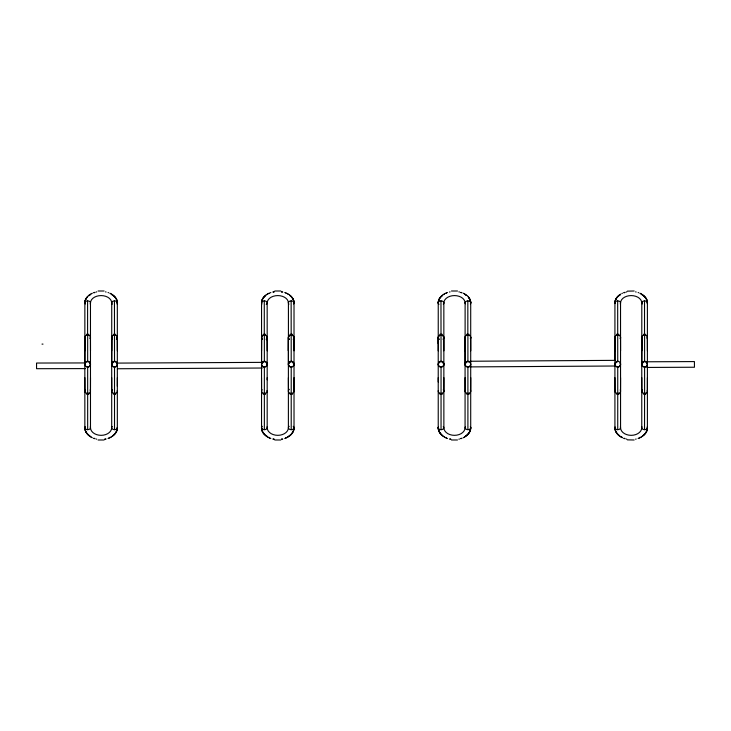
<?xml version="1.0" encoding="UTF-8"?>
<svg xmlns="http://www.w3.org/2000/svg" width="731" height="731" viewBox="0 0 731 731"><rect width="100%" height="100%" fill="white"/><g stroke="black" fill="none" stroke-linecap="round" stroke-linejoin="round"><path stroke-width="1.1" d="M84.842 337.914L84.851 427.9A16.237 11.705 0 0 0 90.224 436.599M87.208 296.887A16.237 11.257 0 0 0 84.86 302.716L84.869 363.791A2.823 2.038 0 0 1 85.18 363.124M86.623 361.598L86.623 362.229M87.592 334.871L87.592 300.889A2.823 2.038 0 0 1 90.16 303.895M87.665 429.654L87.665 394.055M87.665 367.035L87.665 394.493M87.665 361.872L87.674 334.012M88.716 393.781L88.716 393.26M111.733 302.634L111.733 363.791M111.697 337.914L111.697 427.699A10.599 7.639 0 0 1 101.097 435.338A10.599 7.639 0 0 1 90.489 427.699L90.47 303.228M113.479 361.598L113.479 362.229M114.52 429.664L114.52 394.055M114.529 367.035L114.52 394.493M114.529 361.872L114.447 300.889M115.571 393.79L115.571 393.269M112.455 436.27A16.237 11.705 0 0 0 117.335 427.909L117.326 303.228M261.534 337.914L261.543 427.9A16.237 11.705 0 0 0 267.966 437.229M265.499 295.361A16.237 11.257 0 0 0 261.552 302.716L261.561 362.677M263.306 361.598L263.306 362.229M264.284 334.871L264.284 300.889M264.357 429.654L264.357 394.055M264.357 367.035L264.357 394.493M264.357 361.872L264.357 334.012M265.408 393.781L265.408 393.26M267.18 340.079L267.162 303.228M267.19 337.914L267.18 427.699A10.599 7.639 0 0 0 277.78 435.338A10.599 7.639 0 0 0 288.389 427.699L288.389 337.914M288.425 302.634L288.416 363.791M290.17 361.598L290.17 362.229M291.212 429.664L291.212 394.055M291.212 367.035L291.212 394.493M291.212 361.872L291.139 300.889M292.263 393.79L292.263 393.269M443.123 294.675A16.237 11.257 0 0 0 438.244 302.716L438.235 343.643M438.225 337.914L438.235 427.9A16.237 11.705 0 0 0 443.114 436.27M439.998 361.598L439.998 362.229M441.049 429.654L441.049 394.055M441.049 367.035L441.049 394.493M441.049 361.872L440.976 300.889M442.1 393.781L442.1 393.26M465.08 337.914L465.071 427.699A10.599 7.639 0 0 1 454.472 435.338A10.599 7.639 0 0 1 443.872 427.699L443.845 303.228M465.117 302.634L465.108 363.791M466.853 361.598L466.853 362.229M467.831 334.871L467.831 300.889M467.904 429.664L467.904 394.055M467.904 367.035L467.904 394.493M467.904 361.872L467.904 334.012M468.955 393.79L468.955 393.269M614.917 337.914L614.926 427.9A16.237 11.705 0 0 0 620.299 436.599M620.82 294.045A16.237 11.257 0 0 0 614.926 302.716L614.935 360.438M616.69 361.598L616.69 362.229M617.732 429.654L617.741 394.055M617.741 367.035L617.741 394.493M617.741 361.872L617.668 300.889M618.792 393.781L618.792 393.26M641.772 337.914L641.763 427.699A10.599 7.639 0 0 1 631.164 435.338A10.599 7.639 0 0 1 620.564 427.699L620.537 303.228M641.8 302.634L641.8 363.791M643.545 361.598L643.545 362.229M644.523 334.871L644.523 300.889M647.2 426.95A2.823 1.955 0 0 1 644.532 429.664L644.596 394.055M644.596 367.035L644.596 394.493M644.596 361.872L644.596 334.012M645.647 393.79L645.647 393.269M88.716 361.516L88.716 362.229M115.58 361.516L115.58 362.229M265.408 361.516L265.408 362.229M292.263 361.516L292.263 362.229M442.1 361.516L442.1 362.229M468.955 361.516L468.955 362.229M645.647 361.516L645.647 362.229M84.842 350.816L84.887 336.973M90.452 391.533L90.498 377.68M111.697 350.816L111.742 336.973M117.326 386.206L117.353 377.68M261.534 350.816L261.579 336.973M267.18 379.809L267.19 377.68M288.434 337.795L288.389 350.816L288.434 336.973M293.999 391.533L294.045 377.68M438.225 350.816L438.271 336.973M443.836 391.533L443.872 377.68M465.08 350.816L465.126 336.973M470.691 391.533L470.737 377.68M614.908 350.816L614.954 336.973M620.518 391.533L620.564 377.68M641.772 350.816L641.809 336.973M647.374 391.533L647.419 377.68M86.002 298.997A16.237 11.257 0 0 0 84.86 303.146L84.86 302.716M115.937 298.138A16.237 11.257 0 0 1 117.344 302.716L117.344 303.146A16.237 11.257 0 0 0 116.649 299.893M262.063 300.34A16.237 11.257 0 0 0 261.552 303.146L261.552 302.716M289.156 294.675A16.237 11.257 0 0 1 294.036 302.716L294.036 303.146A16.237 11.257 0 0 0 293.524 300.34M438.938 299.893A16.237 11.257 0 0 0 438.244 303.146L438.244 302.716M468.37 296.887A16.237 11.257 0 0 1 470.718 302.716L470.718 303.146A16.237 11.257 0 0 0 469.585 298.997M616.626 298.138A16.237 11.257 0 0 0 614.926 303.146L614.926 302.716M640.986 293.752A16.237 11.257 0 0 1 647.41 302.716L647.41 303.146A16.237 11.257 0 0 0 645.72 298.138M627.381 291.139L634.179 291.002M104.104 439.989L98.091 439.989M280.786 439.989L274.774 439.989M457.478 439.989L451.466 439.989M634.17 439.989L627.372 439.861M98.091 291.002L104.113 291.002M274.783 291.002L280.795 291.002M451.475 291.002L457.487 291.002M470.124 361.251L614.844 360.356M470.161 366.898L614.881 366.012M117.481 363.097L262.21 362.366M646.862 361.79L694.423 361.58L694.45 367.236L646.889 367.446M117.508 368.753L262.237 368.022M85.244 362.941L36.55 363.042L36.559 368.698L85.253 368.598M42.005 344.109L43.001 344.109M113.835 434.982A16.256 11.714 0 0 0 117.353 427.699L117.335 427.498A16.237 11.705 0 0 1 114.986 433.556M647.383 336.973L647.419 350.816M641.772 377.68L641.809 391.533M620.528 336.973L620.564 350.816M614.908 377.68L614.954 391.533M470.691 336.973L470.737 350.816M465.08 377.68L465.117 391.533M443.836 336.973L443.872 350.816M438.225 377.68L438.235 382.021M293.999 336.973L294.045 350.816M288.389 377.68L288.434 391.533M267.144 336.973L267.19 350.816M261.534 377.68L261.57 391.533M117.316 336.973L117.353 350.816M111.697 377.68L111.742 391.533M90.452 336.973L90.498 350.816M84.842 377.68L84.887 391.533M647.392 303.228L647.401 427.909A16.237 11.705 0 0 1 642.028 436.608M470.709 303.228L470.709 427.909A16.237 11.705 0 0 1 465.336 436.608M294.017 303.228L294.026 427.909A16.237 11.705 0 0 1 287.603 437.229M645.647 334.213L645.647 335.173M645.647 393.735L645.647 394.292M643.545 334.213L643.545 335.173M643.545 393.269L643.545 394.292M618.792 334.213L618.792 335.173M618.792 393.735L618.792 394.292M617.741 334.012L617.741 334.862M616.69 334.213L616.69 335.173M616.69 393.26L616.69 394.292M468.955 334.213L468.955 335.173M468.955 393.735L468.955 394.292M466.853 334.213L466.853 335.173M466.853 393.269L466.853 394.292M442.1 334.213L442.1 335.173M442.1 393.735L442.1 394.292M441.049 334.012L441.049 334.862M439.998 334.213L439.998 335.173M439.998 393.26L439.998 394.292M292.272 334.213L292.272 335.173M292.263 393.735L292.263 394.292M291.221 334.012L291.221 334.862M290.17 334.213L290.17 335.173M290.161 393.269L290.161 394.292M265.408 334.213L265.408 335.173M265.408 393.735L265.408 394.292M263.315 334.213L263.315 335.173M263.306 393.26L263.306 394.292M115.58 334.213L115.58 335.173M115.571 393.735L115.571 394.292M114.529 334.012L114.529 334.862M113.479 334.213L113.479 335.173M113.479 393.269L113.479 394.292M88.725 334.213L88.725 335.173M88.716 393.735L88.716 394.292M86.623 334.213L86.623 335.173M86.614 393.26L86.614 394.292M113.396 435.356A16.256 11.714 0 0 1 112.939 435.722M112.464 436.069A16.256 11.714 0 0 1 111.971 436.407M111.459 436.727A16.256 11.714 0 0 1 110.92 437.037M109.805 437.595A16.256 11.714 0 0 1 109.221 437.851M105.465 438.984A16.256 11.714 0 0 1 104.807 439.112M94.792 438.499A16.256 11.714 0 0 1 94.171 438.298M91.265 437.028A16.256 11.714 0 0 1 90.735 436.727M90.215 436.407A16.256 11.714 0 0 1 84.842 427.699L84.851 427.489A16.237 11.705 0 0 0 86.55 432.697M117.353 427.699A2.823 1.955 0 0 1 113.616 429.554A2.823 1.955 0 0 1 112.272 426.511M114.621 433.976A16.237 11.705 0 0 1 114.228 434.378M113.387 435.146A16.237 11.705 0 0 1 112.93 435.512M109.796 437.376A16.237 11.705 0 0 1 109.211 437.631M89.73 435.859A16.237 11.705 0 0 1 88.369 434.762M87.958 434.378A16.237 11.705 0 0 1 87.565 433.967M87.199 433.556A16.237 11.705 0 0 1 86.861 433.136M90.233 426.877A2.823 1.955 0 0 1 87.519 429.654A2.823 1.955 0 0 1 85.244 426.694M111.441 436.928A16.237 11.705 0 0 1 110.911 437.229M110.363 437.522A16.237 11.705 0 0 1 109.211 438.043M108.617 438.28A16.237 11.705 0 0 1 108.005 438.499M106.114 439.039A16.237 11.705 0 0 1 104.798 439.304M96.73 439.176A16.237 11.705 0 0 1 96.072 439.039M94.802 438.691A16.237 11.705 0 0 1 93.568 438.28M92.389 437.787A16.237 11.705 0 0 1 91.823 437.513M91.274 437.229A16.237 11.705 0 0 1 90.745 436.928M84.842 302.926A16.256 11.267 0 0 1 87.199 297.088M88.798 295.571A16.256 11.267 0 0 1 90.224 294.556M90.745 294.246A16.256 11.267 0 0 1 91.274 293.953M94.18 292.738A16.256 11.267 0 0 1 94.802 292.546M110.929 293.953A16.256 11.267 0 0 1 111.459 294.246M111.98 294.556A16.256 11.267 0 0 1 112.473 294.876M112.949 295.214A16.256 11.267 0 0 1 113.406 295.571M113.844 295.927A16.256 11.267 0 0 1 115.662 297.919M115.955 298.349A16.256 11.267 0 0 1 116.457 299.226M116.668 299.673A16.256 11.267 0 0 1 117.353 302.926M86.267 298.568A16.237 11.257 0 0 1 86.56 298.138M86.87 297.718A16.237 11.257 0 0 1 87.208 297.307M88.807 295.79A16.237 11.257 0 0 1 90.233 294.776M111.971 294.776A16.237 11.257 0 0 1 112.464 295.105M112.939 295.434A16.237 11.257 0 0 1 113.396 295.79M113.826 296.156A16.237 11.257 0 0 1 115.334 297.718M115.937 298.568A16.237 11.257 0 0 1 116.439 299.445M85.262 303.995A2.823 2.038 0 0 1 87.592 300.889M112.282 304.16A2.823 2.038 0 0 1 112.519 301.501A2.823 2.038 0 0 1 116.211 301.291A2.823 2.038 0 0 1 117.015 303.895M90.498 302.926A10.599 7.347 0 0 1 101.106 295.58A10.599 7.347 0 0 1 111.706 302.926M87.574 296.484A16.237 11.257 0 0 1 87.967 296.101M88.378 295.726A16.237 11.257 0 0 1 90.754 294.045M91.832 293.469A16.237 11.257 0 0 1 92.398 293.213M93.577 292.738A16.237 11.257 0 0 1 94.811 292.336M96.081 292.007A16.237 11.257 0 0 1 96.739 291.87M105.465 291.879A16.237 11.257 0 0 1 106.123 292.007M108.014 292.528A16.237 11.257 0 0 1 108.627 292.738M109.805 293.213A16.237 11.257 0 0 1 110.372 293.469M110.92 293.752A16.237 11.257 0 0 1 115.644 297.709M112.117 365.162A2.823 2.038 0 0 1 112.044 363.124M90.443 363.682A2.823 2.038 0 0 1 90.16 365.061M117.252 390.5A2.823 2.385 0 0 1 113.981 393.452A2.823 2.385 0 0 1 112.272 389.678M112.282 338.828A2.823 2.385 0 0 1 112.784 335.511A2.823 2.385 0 0 1 116.722 335.885A2.823 2.385 0 0 1 116.348 339.211M116.521 363.024A2.823 2.348 0 0 1 116.658 366.231A2.823 2.348 0 0 1 112.821 366.56A2.823 2.348 0 0 1 112.154 363.398M112.528 363.024A2.823 2.348 0 0 1 113.113 362.649M117.143 337.165A2.823 1.955 0 0 1 116.531 339.294M112.282 339.102A2.823 1.955 0 0 1 112.254 336.744M90.114 389.925A2.823 2.385 0 0 1 89.484 392.94A2.823 2.385 0 0 1 85.847 392.94A2.823 2.385 0 0 1 85.216 389.925M85.225 338.572A2.823 2.385 0 0 1 87.674 334.999A2.823 2.385 0 0 1 90.123 338.572M90.306 363.828A2.823 2.348 0 0 1 87.455 367.026A2.823 2.348 0 0 1 85.225 363.508M89.465 362.868A2.823 2.348 0 0 1 90.187 363.609M90.278 337.165A2.823 1.955 0 0 1 90.278 338.663M85.143 338.791A2.823 1.955 0 0 1 85.134 337.055M267.089 390.5A2.823 2.385 0 0 1 263.809 393.452A2.823 2.385 0 0 1 262.109 389.678M262.109 338.828A2.823 2.385 0 0 1 262.612 335.511A2.823 2.385 0 0 1 266.559 335.885A2.823 2.385 0 0 1 266.175 339.211M266.358 363.024A2.823 2.348 0 0 1 266.495 366.222A2.823 2.348 0 0 1 262.657 366.56A2.823 2.348 0 0 1 261.99 363.398M262.356 363.024A2.823 2.348 0 0 1 262.95 362.649M266.358 336.525A2.823 1.955 0 0 1 266.358 339.294M262.365 339.294A2.823 1.955 0 0 1 262.365 336.525M266.97 426.95A2.823 1.955 0 0 1 265.773 429.399A2.823 1.955 0 0 1 262.109 428.887A2.823 1.955 0 0 1 262.356 426.31M291.322 434.187A16.256 11.714 0 0 0 294.036 427.699L294.026 427.498A16.237 11.705 0 0 1 292.884 431.802M290.938 434.589A16.256 11.714 0 0 1 290.527 434.982M290.088 435.356A16.256 11.714 0 0 1 289.631 435.722M289.156 436.069A16.256 11.714 0 0 1 287.612 437.037M286.497 437.595A16.256 11.714 0 0 1 285.912 437.851M282.157 438.984A16.256 11.714 0 0 1 281.499 439.112M274.07 439.103A16.256 11.714 0 0 1 273.412 438.984M269.657 437.851A16.256 11.714 0 0 1 269.072 437.595M267.957 437.028A16.256 11.714 0 0 1 266.413 436.069M265.938 435.722A16.256 11.714 0 0 1 265.481 435.356M265.042 434.972A16.256 11.714 0 0 1 264.631 434.589M264.247 434.187A16.256 11.714 0 0 1 262.932 432.469M262.667 432.012A16.256 11.714 0 0 1 261.524 427.699L261.543 427.489A16.237 11.705 0 0 0 262.685 431.802M293.213 426.31A2.823 1.955 0 0 1 293.213 429.088A2.823 1.955 0 0 1 289.211 429.088A2.823 1.955 0 0 1 289.211 426.31M292.619 432.259A16.237 11.705 0 0 1 291.313 433.976M290.079 435.146A16.237 11.705 0 0 1 289.622 435.512M288.654 436.197A16.237 11.705 0 0 1 288.133 436.517M286.488 437.376A16.237 11.705 0 0 1 285.903 437.631M269.666 437.631A16.237 11.705 0 0 1 269.081 437.376M267.436 436.517A16.237 11.705 0 0 1 266.916 436.197M265.947 435.512A16.237 11.705 0 0 1 265.49 435.146M264.256 433.967A16.237 11.705 0 0 1 262.95 432.259M287.055 437.522A16.237 11.705 0 0 1 285.903 438.043M285.309 438.28A16.237 11.705 0 0 1 284.697 438.499M282.806 439.039A16.237 11.705 0 0 1 281.49 439.304M274.079 439.304A16.237 11.705 0 0 1 272.764 439.039M270.872 438.499A16.237 11.705 0 0 1 270.26 438.28M269.666 438.043A16.237 11.705 0 0 1 268.515 437.513M261.534 302.926A16.256 11.267 0 0 1 263.544 297.499M263.891 297.088A16.256 11.267 0 0 1 264.256 296.695M264.64 296.302A16.256 11.267 0 0 1 265.051 295.927M265.49 295.571A16.256 11.267 0 0 1 265.938 295.214M267.427 294.246A16.256 11.267 0 0 1 267.966 293.953M269.081 293.414A16.256 11.267 0 0 1 269.666 293.168M273.421 292.08A16.256 11.267 0 0 1 274.079 291.961M281.508 291.961A16.256 11.267 0 0 1 282.166 292.08M285.922 293.177A16.256 11.267 0 0 1 286.506 293.414M287.621 293.953A16.256 11.267 0 0 1 288.151 294.246M289.64 295.214A16.256 11.267 0 0 1 290.097 295.571M290.527 295.927A16.256 11.267 0 0 1 290.947 296.311M291.331 296.695A16.256 11.267 0 0 1 291.696 297.097M292.034 297.499A16.256 11.267 0 0 1 294.045 302.926M262.246 299.893A16.237 11.257 0 0 1 262.694 298.997M262.959 298.568A16.237 11.257 0 0 1 263.562 297.718M263.9 297.307A16.237 11.257 0 0 1 264.266 296.914M264.649 296.53A16.237 11.257 0 0 1 265.061 296.146M289.631 295.434A16.237 11.257 0 0 1 290.088 295.79M290.518 296.156A16.237 11.257 0 0 1 290.929 296.53M291.322 296.914A16.237 11.257 0 0 1 291.678 297.316M292.025 297.718A16.237 11.257 0 0 1 292.628 298.568M292.893 298.997A16.237 11.257 0 0 1 293.341 299.893M261.954 303.995A2.823 2.038 0 0 1 262.74 301.254A2.823 2.038 0 0 1 266.587 301.665A2.823 2.038 0 0 1 266.239 304.452M288.973 304.16A2.823 2.038 0 0 1 289.238 301.474A2.823 2.038 0 0 1 292.967 301.327A2.823 2.038 0 0 1 293.643 303.977M267.19 302.926A10.599 7.347 0 0 1 277.789 295.58A10.599 7.347 0 0 1 288.389 302.926M265.956 295.013A16.237 11.257 0 0 1 266.431 294.675M266.925 294.346A16.237 11.257 0 0 1 267.975 293.752M268.524 293.469A16.237 11.257 0 0 1 269.09 293.213M270.269 292.738A16.237 11.257 0 0 1 270.881 292.528M272.773 292.007A16.237 11.257 0 0 1 274.079 291.76M281.499 291.76A16.237 11.257 0 0 1 282.815 292.007M284.706 292.528A16.237 11.257 0 0 1 285.318 292.738M285.912 292.967A16.237 11.257 0 0 1 287.064 293.469M287.612 293.752A16.237 11.257 0 0 1 288.663 294.355M293.624 363.024A2.823 2.038 0 0 1 293.707 365.061M288.809 365.162A2.823 2.038 0 0 1 289.339 362.567M261.561 363.791A2.823 2.038 0 0 1 261.872 363.124M293.46 389.678A2.823 2.385 0 0 1 292.957 392.986A2.823 2.385 0 0 1 289.019 392.62A2.823 2.385 0 0 1 289.394 389.294M289.403 339.211A2.823 2.385 0 0 1 289.019 335.885A2.823 2.385 0 0 1 292.967 335.511A2.823 2.385 0 0 1 293.469 338.828M293.414 363.206A2.823 2.348 0 0 1 292.848 366.606A2.823 2.348 0 0 1 288.8 365.911A2.823 2.348 0 0 1 289.905 362.603M292.628 362.649A2.823 2.348 0 0 1 293.213 363.024M293.213 336.525A2.823 1.955 0 0 1 293.213 339.294M289.22 339.294A2.823 1.955 0 0 1 289.22 336.525M465.355 436.407A16.256 11.714 0 0 0 470.727 427.699L470.718 427.498A16.237 11.705 0 0 1 469.019 432.697M464.834 436.727A16.256 11.714 0 0 1 464.304 437.037M461.398 438.298A16.256 11.714 0 0 1 460.777 438.499M450.762 439.103A16.256 11.714 0 0 1 450.104 438.984M446.349 437.851A16.256 11.714 0 0 1 445.764 437.595M444.649 437.028A16.256 11.714 0 0 1 444.11 436.727M443.598 436.407A16.256 11.714 0 0 1 443.096 436.069M442.62 435.722A16.256 11.714 0 0 1 442.164 435.356M441.734 434.972A16.256 11.714 0 0 1 438.216 427.699L438.235 427.489A16.237 11.705 0 0 0 440.583 433.556M470.325 426.694A2.823 1.955 0 0 1 468.05 429.654A2.823 1.955 0 0 1 465.336 426.877M468.708 433.136A16.237 11.705 0 0 1 468.361 433.556M468.004 433.976A16.237 11.705 0 0 1 467.612 434.378M467.2 434.762A16.237 11.705 0 0 1 465.839 435.859M446.358 437.631A16.237 11.705 0 0 1 445.773 437.376M442.639 435.512A16.237 11.705 0 0 1 442.182 435.146M441.332 434.378A16.237 11.705 0 0 1 440.948 433.967M443.297 426.511A2.823 1.955 0 0 1 441.405 429.645A2.823 1.955 0 0 1 438.436 426.95M464.825 436.928A16.237 11.705 0 0 1 464.295 437.229M463.737 437.522A16.237 11.705 0 0 1 463.171 437.787M462.001 438.28A16.237 11.705 0 0 1 460.768 438.701M459.488 439.039A16.237 11.705 0 0 1 458.84 439.176M450.762 439.304A16.237 11.705 0 0 1 449.455 439.039M447.555 438.499A16.237 11.705 0 0 1 446.952 438.28M446.358 438.043A16.237 11.705 0 0 1 445.206 437.513M444.658 437.229A16.237 11.705 0 0 1 444.119 436.928M438.225 302.926A16.256 11.267 0 0 1 438.92 299.673M439.13 299.226A16.256 11.267 0 0 1 441.743 295.927M442.173 295.571A16.256 11.267 0 0 1 442.63 295.214M444.119 294.246A16.256 11.267 0 0 1 444.649 293.953M445.773 293.414A16.256 11.267 0 0 1 446.358 293.168M460.777 292.546A16.256 11.267 0 0 1 461.407 292.738M464.313 293.953A16.256 11.267 0 0 1 464.843 294.246M465.355 294.556A16.256 11.267 0 0 1 465.857 294.876M468.388 297.097A16.256 11.267 0 0 1 470.737 302.926M439.148 299.436A16.237 11.257 0 0 1 441.752 296.146M442.191 295.79A16.237 11.257 0 0 1 442.639 295.434M465.345 294.776A16.237 11.257 0 0 1 465.848 295.105M468.37 297.316A16.237 11.257 0 0 1 468.708 297.718M469.028 298.138A16.237 11.257 0 0 1 469.32 298.568M438.993 304.324A2.823 2.038 0 0 1 439.002 301.528A2.823 2.038 0 0 1 442.885 301.373A2.823 2.038 0 0 1 443.306 304.16M465.345 303.785A2.823 2.038 0 0 1 468.059 300.898A2.823 2.038 0 0 1 470.335 303.977M443.881 302.926A10.599 7.347 0 0 1 454.481 295.58A10.599 7.347 0 0 1 465.08 302.926M443.616 294.346A16.237 11.257 0 0 1 444.667 293.752M445.216 293.469A16.237 11.257 0 0 1 446.358 292.967M446.961 292.738A16.237 11.257 0 0 1 447.564 292.528M449.464 292.007A16.237 11.257 0 0 1 450.113 291.87M458.849 291.879A16.237 11.257 0 0 1 459.497 292.007M460.777 292.336A16.237 11.257 0 0 1 462.001 292.738M463.18 293.213A16.237 11.257 0 0 1 463.746 293.469M464.304 293.752A16.237 11.257 0 0 1 466.323 295.013M466.771 295.361A16.237 11.257 0 0 1 467.21 295.726M467.621 296.101A16.237 11.257 0 0 1 468.004 296.484M465.135 364.504A2.823 2.038 0 0 1 465.419 363.124M443.461 363.024A2.823 2.038 0 0 1 443.534 365.061M470.335 389.906A2.823 2.385 0 0 1 468.068 393.497A2.823 2.385 0 0 1 465.327 390.144M465.272 338.252A2.823 2.385 0 0 1 468.123 335.008A2.823 2.385 0 0 1 470.353 338.572M470.353 363.508A2.823 2.348 0 0 1 468.123 367.026A2.823 2.348 0 0 1 465.272 363.828M465.391 363.609A2.823 2.348 0 0 1 466.113 362.868M470.444 337.055A2.823 1.955 0 0 1 470.435 338.791M465.3 338.663A2.823 1.955 0 0 1 465.3 337.165M443.297 389.678A2.823 2.385 0 0 1 441.597 393.452A2.823 2.385 0 0 1 438.317 390.5M439.23 339.211A2.823 2.385 0 0 1 438.856 335.876A2.823 2.385 0 0 1 442.794 335.511A2.823 2.385 0 0 1 443.297 338.828M443.415 363.398A2.823 2.348 0 0 1 442.748 366.56A2.823 2.348 0 0 1 438.92 366.231A2.823 2.348 0 0 1 439.048 363.024M442.465 362.649A2.823 2.348 0 0 1 443.05 363.024M443.05 336.525A2.823 1.955 0 0 1 443.05 339.294M439.048 339.294A2.823 1.955 0 0 1 439.048 336.525M620.19 389.925A2.823 2.385 0 0 1 619.55 392.94A2.823 2.385 0 0 1 615.922 392.94A2.823 2.385 0 0 1 615.292 389.925M615.292 338.572A2.823 2.385 0 0 1 617.741 334.999A2.823 2.385 0 0 1 620.19 338.572M620.19 363.508A2.823 2.348 0 0 1 617.951 367.026A2.823 2.348 0 0 1 615.109 363.828M615.228 363.609A2.823 2.348 0 0 1 615.95 362.868M620.281 337.055A2.823 1.955 0 0 1 620.263 338.791M615.127 338.663A2.823 1.955 0 0 1 615.127 337.165M620.299 426.877A2.823 1.955 0 0 1 617.796 429.654A2.823 1.955 0 0 1 615.127 426.95M643.015 435.722A16.256 11.714 0 0 0 647.419 427.699L647.401 427.498A16.237 11.705 0 0 1 646.496 431.345M642.54 436.069A16.256 11.714 0 0 1 642.037 436.407M641.526 436.727A16.256 11.714 0 0 1 640.986 437.037M639.872 437.595A16.256 11.714 0 0 1 639.287 437.851M624.868 438.499A16.256 11.714 0 0 1 624.237 438.298M621.889 437.321A16.256 11.714 0 0 1 620.802 436.727M620.29 436.407A16.256 11.714 0 0 1 619.787 436.069M619.312 435.722A16.256 11.714 0 0 1 614.908 427.699L614.926 427.489A16.237 11.705 0 0 0 615.831 431.345M644.532 429.664A2.823 1.955 0 0 1 642.028 426.877M646.259 431.802A16.237 11.705 0 0 1 645.053 433.556M644.687 433.976A16.237 11.705 0 0 1 644.303 434.378M643.892 434.762A16.237 11.705 0 0 1 643.006 435.512M639.863 437.376A16.237 11.705 0 0 1 639.287 437.631M621.898 437.111A16.237 11.705 0 0 1 621.341 436.818M619.321 435.512A16.237 11.705 0 0 1 618.435 434.762M618.024 434.378A16.237 11.705 0 0 1 617.64 433.967M617.275 433.556A16.237 11.705 0 0 1 616.937 433.136M616.617 432.697A16.237 11.705 0 0 1 616.059 431.802M641.516 436.928A16.237 11.705 0 0 1 640.977 437.229M640.429 437.522A16.237 11.705 0 0 1 639.287 438.043M638.684 438.28A16.237 11.705 0 0 1 638.081 438.499M636.18 439.039A16.237 11.705 0 0 1 635.531 439.176M626.796 439.176A16.237 11.705 0 0 1 626.147 439.039M624.868 438.691A16.237 11.705 0 0 1 623.644 438.28M622.465 437.787A16.237 11.705 0 0 1 620.811 436.928M614.917 302.926A16.256 11.267 0 0 1 619.321 295.214M619.797 294.876A16.256 11.267 0 0 1 620.29 294.556M624.247 292.738A16.256 11.267 0 0 1 624.868 292.546M640.447 293.679A16.256 11.267 0 0 1 641.535 294.246M642.046 294.556A16.256 11.267 0 0 1 642.549 294.876M643.024 295.214A16.256 11.267 0 0 1 647.428 302.926M616.937 297.718A16.237 11.257 0 0 1 619.331 295.434M619.806 295.096A16.237 11.257 0 0 1 620.308 294.776M642.037 294.776A16.237 11.257 0 0 1 642.531 295.105M643.006 295.434A16.237 11.257 0 0 1 645.4 297.718M615.063 303.575A2.823 2.038 0 0 1 617.987 300.898A2.823 2.038 0 0 1 620.226 303.895M642.193 303.995A2.823 2.038 0 0 1 644.276 300.907A2.823 2.038 0 0 1 647.282 303.575M620.573 302.926A10.599 7.347 0 0 1 631.173 295.58A10.599 7.347 0 0 1 641.772 302.926M621.907 293.469A16.237 11.257 0 0 1 622.474 293.213M623.644 292.738A16.237 11.257 0 0 1 624.877 292.336M626.156 292.007A16.237 11.257 0 0 1 626.805 291.87M635.541 291.879A16.237 11.257 0 0 1 636.189 292.007M638.09 292.528A16.237 11.257 0 0 1 638.693 292.738M639.872 293.213A16.237 11.257 0 0 1 640.438 293.469M642.183 365.162A2.823 2.038 0 0 1 642.11 363.124M620.144 363.024A2.823 2.038 0 0 1 620.226 365.061M647.291 390.4A2.823 2.385 0 0 1 644.267 393.479A2.823 2.385 0 0 1 642.165 389.906M642.202 338.645A2.823 2.385 0 0 1 644.212 335.026A2.823 2.385 0 0 1 647.31 338.051M647.319 364.056A2.823 2.348 0 0 1 644.166 367.008A2.823 2.348 0 0 1 642.229 363.398M642.595 363.024A2.823 2.348 0 0 1 643.179 362.649M646.597 363.024A2.823 2.348 0 0 1 647.109 363.609M647.209 337.165A2.823 1.955 0 0 1 647.209 338.663M642.202 338.946A2.823 1.955 0 0 1 642.183 336.89M113.022 366.487A2.823 2.823 0 0 0 117.353 364.193A2.823 2.823 0 0 0 113.204 361.589A2.823 2.823 0 0 0 113.022 366.487M86.167 366.487A2.823 2.823 0 0 0 90.498 364.193A2.823 2.823 0 0 0 86.349 361.589A2.823 2.823 0 0 0 86.167 366.487M262.858 366.487A2.823 2.823 0 0 0 267.18 364.193A2.823 2.823 0 0 0 263.041 361.589A2.823 2.823 0 0 0 262.858 366.487M289.714 366.487A2.823 2.823 0 0 0 294.045 364.193A2.823 2.823 0 0 0 289.896 361.589A2.823 2.823 0 0 0 289.714 366.487M466.405 366.487A2.823 2.823 0 0 0 470.727 364.193A2.823 2.823 0 0 0 466.588 361.589A2.823 2.823 0 0 0 466.405 366.487M439.55 366.487A2.823 2.823 0 0 0 443.872 364.193A2.823 2.823 0 0 0 439.724 361.589A2.823 2.823 0 0 0 439.55 366.487M616.233 366.487A2.823 2.823 0 0 0 620.564 364.193A2.823 2.823 0 0 0 616.416 361.589A2.823 2.823 0 0 0 616.233 366.487M643.097 366.487A2.823 2.823 0 0 0 647.419 364.193A2.823 2.823 0 0 0 643.271 361.589A2.823 2.823 0 0 0 643.097 366.487"/></g></svg>
